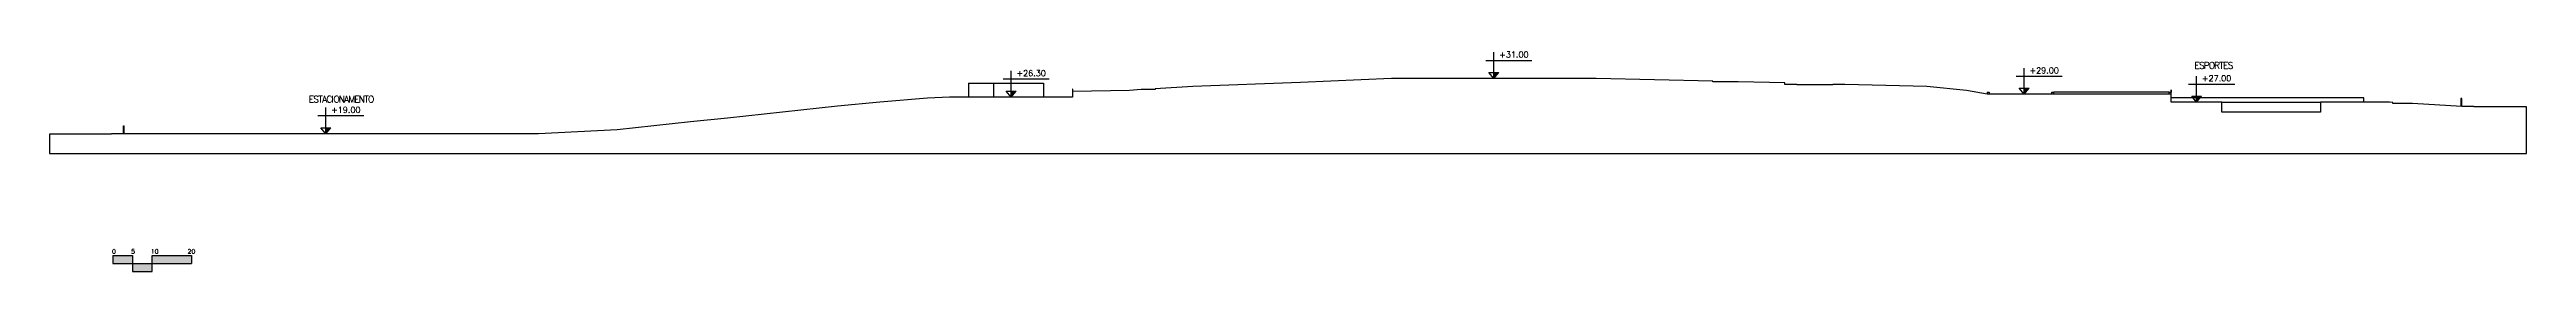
# Model space of a CAD drawing. Header units: millimetres. Extents: x 55520 to 96084, y -58491 to -49645.
# Drawn here: x 87900 to 88529, y -51301 to -51246 of the extents above; entities that cross this region are included whole.
import ezdxf
from ezdxf.enums import TextEntityAlignment as Align

# ---------------------------------------------------------------- set-up
doc = ezdxf.new("R2010")
doc.units = ezdxf.units.MM
for name, color, linetype in [('Alvenaria Corte', 30, 'Continuous'), ('Alvenaria Vista', 40, 'Continuous'), ('ARQ-SÍMBOLOS', 2, 'Continuous'), ('ARQ-TEXTO2', 2, 'Continuous'), ('Cinza', 9, 'Continuous'), ('Linha Fina', 100, 'Continuous'), ('Pilares', 181, 'Continuous'), ('VPORTS', 7, 'Continuous')]:
    doc.layers.add(name, color=color, linetype=linetype)
doc.styles.add('ROMANS', font='romans.shx')

# ---------------------------------------------------------------- blocks, each defined once
blk = doc.blocks.new('Nível_Fachada')
at = {"layer": 'ARQ-SÍMBOLOS'}
h = blk.add_hatch(color=1, dxfattribs=at)
h.dxf.hatch_style = 1
h.paths.add_polyline_path([(0.167, 0.202), (0, 0.202), (0, 0)])
at = {"layer": 'ARQ-SÍMBOLOS', "color": 1}
for p, q in [((0, 0), (0, 0.884)), ((-0.271, 0.613), (1.29, 0.613)), ((-0.167, 0.202), (0.167, 0.202)), ((0, 0), (-0.167, 0.202)), ((0, 0), (0.167, 0.202))]:
    blk.add_line(p, q, dxfattribs=at)
at = {"layer": 'ARQ-TEXTO2', "style": 'ROMANS'}
blk.add_attdef('NIVEL-ACABADO', text='', height=0.2, dxfattribs=at).set_placement((0.182, 0.647), align=Align.BOTTOM_LEFT)
blk = doc.blocks.new('Escala')
at = {"layer": 'Linha Fina'}
h = blk.add_hatch(color=256, dxfattribs=at)
h.dxf.hatch_style = 1
h.paths.add_polyline_path([(40663.48, -39178.74), (40663.48, -39180.74), (40673.48, -39180.74), (40673.48, -39178.74)])
h.paths.add_polyline_path([(40663.48, -39182.74), (40663.48, -39180.74), (40658.48, -39180.74), (40658.48, -39182.74)])
h.paths.add_polyline_path([(40658.48, -39180.74), (40658.48, -39178.74), (40653.48, -39178.74), (40653.48, -39180.74)])
for p, q in [((40653.48, -39178.74), (40658.48, -39178.74)), ((40653.48, -39178.74), (40653.48, -39180.74)), ((40658.48, -39178.74), (40658.48, -39180.74)), ((40663.48, -39180.74), (40663.48, -39178.74)), ((40663.48, -39178.74), (40673.48, -39178.74)), ((40673.48, -39178.74), (40673.48, -39180.74)), ((40653.48, -39180.74), (40673.48, -39180.74)), ((40658.48, -39180.74), (40658.48, -39182.74)), ((40658.48, -39182.74), (40663.48, -39182.74)), ((40663.48, -39182.74), (40663.48, -39180.74))]:
    blk.add_line(p, q, dxfattribs=at)
at = {"layer": 'ARQ-TEXTO2', "attachment_point": 1, "style": 'ROMANS'}
for s, insert, char_height in [('0', (40653.28, -39177.13), 1.12), ('5', (40658.15, -39177.13), 1.12), ('10', (40663.14, -39177.13), 1.125), ('20', (40672.49, -39177.13), 1.125)]:
    blk.add_mtext(s, dxfattribs=dict(at, insert=insert, char_height=char_height))

msp = doc.modelspace()

# ---------------------------------------------------------------- linework, layer by layer
at = {"layer": 'Alvenaria Corte'}
for p, q in [((88392.049, -51256.147), (88392.049, -51256.647)), ((88392.049, -51256.147), (88392.554, -51256.147)), ((88392.554, -51256.147), (88392.554, -51256.647)), ((88408.417, -51256.647), (88408.417, -51256.147)), ((88408.417, -51256.147), (88408.989, -51256.147)), ((88408.989, -51256.647), (88408.989, -51256.147)), ((88438.211, -51256.147), (88438.783, -51256.147)), ((88438.211, -51256.647), (88438.211, -51256.147)), ((88438.783, -51256.647), (88438.783, -51256.147)), ((88512.526, -51257.734), (88512.326, -51257.734)), ((88512.326, -51257.734), (88512.326, -51259.722)), ((88512.526, -51259.734), (88512.526, -51257.734)), ((87918.719, -51266.647), (87918.719, -51264.647)), ((87918.719, -51264.647), (87918.919, -51264.647)), ((87918.919, -51266.647), (87918.919, -51264.647))]:
    msp.add_line(p, q, dxfattribs=at)
at = {"layer": 'Alvenaria Vista'}
for p, q in [((88133.316, -51253.862), (88133.316, -51257.362)), ((88133.316, -51253.862), (88152.395, -51253.862)), ((88139.672, -51253.862), (88139.672, -51257.362)), ((88152.395, -51253.862), (88152.395, -51257.362))]:
    msp.add_line(p, q, dxfattribs=at)
at = {"layer": 'Cinza'}
for p, q in [((88438.211, -51256.147), (88408.989, -51256.147)), ((88487.598, -51257.547), (88438.783, -51257.547))]:
    msp.add_line(p, q, dxfattribs=at)
at = {"layer": 'Linha Fina'}
for p, q in [((88159.839, -51255.329), (88159.789, -51255.329)), ((88159.789, -51255.329), (88159.789, -51255.929)), ((88159.839, -51255.929), (88159.839, -51255.329)), ((88438.783, -51255.547), (88438.733, -51255.547)), ((88438.733, -51255.547), (88438.733, -51256.147)), ((88438.783, -51256.147), (88438.783, -51255.547)), ((88451.632, -51258.647), (88476.635, -51258.647)), ((88487.648, -51257.547), (88487.598, -51257.547)), ((88487.598, -51257.547), (88487.598, -51258.647)), ((88487.648, -51258.647), (88487.648, -51257.547))]:
    msp.add_line(p, q, dxfattribs=at)
at = {"layer": 'Pilares'}
msp.add_line((87915.717, -51266.647), (87915.717, -51266.747), dxfattribs=at)
msp.add_lwpolyline([(87899.976, -51271.647), (88528.973, -51271.647), (88528.973, -51259.834), (88515.581, -51259.834), (88515.581, -51259.734), (88512.526, -51259.734), (88500.042, -51258.993), (88495.03, -51258.993), (88495.03, -51258.695), (88494.219, -51258.647), (88487.648, -51258.647), (88476.635, -51258.647), (88476.635, -51261.147), (88451.632, -51261.147), (88451.632, -51258.647), (88438.783, -51258.647), (88438.783, -51256.647), (88392.049, -51256.647), (88386.787, -51255.647), (88376.728, -51254.647), (88355.891, -51254.126), (88352.837, -51254.126), (88352.837, -51254.226), (88343.682, -51254.226), (88343.682, -51254.126), (88340.631, -51254.126), (88340.631, -51253.744), (88336.781, -51253.647), (88328.827, -51253.467), (88322.375, -51253.467), (88322.375, -51253.32), (88292.748, -51252.647), (88240.771, -51252.647), (88217.656, -51253.647), (88190.325, -51254.647), (88180.734, -51255.244), (88180.734, -51255.464), (88177.188, -51255.464), (88174.251, -51255.647), (88159.789, -51255.929), (88159.789, -51257.362), (88128.522, -51257.362), (88122.914, -51257.647), (88110.814, -51258.647), (88100.114, -51259.647), (88090.779, -51260.647), (88081.444, -51261.647), (88072.109, -51262.647), (88062.774, -51263.647), (88053.438, -51264.647), (88044.103, -51265.647), (88024.103, -51266.647), (87918.719, -51266.647), (87915.717, -51266.647), (87915.717, -51266.747), (87899.976, -51266.747), (87899.976, -51271.647)], dxfattribs=at)

# ---------------------------------------------------------------- block references
at = {"layer": 'ARQ-SÍMBOLOS', "xscale": 7.5, "yscale": 7.5, "zscale": 7.5}
for p, values in [((88144.155, -51257.362), {'NIVEL-ACABADO': '+26.30'}), ((88266.76, -51252.647), {'NIVEL-ACABADO': '+31.00 '}), ((88401.405, -51256.647), {'NIVEL-ACABADO': '+29.00 '}), ((88445.208, -51258.647), {'NIVEL-ACABADO': '+27.00 '}), ((87970.118, -51266.647), {'NIVEL-ACABADO': '+19.00 '})]:
    msp.add_blockref('Nível_Fachada', p, dxfattribs=at).add_auto_attribs(values)
at = {"layer": 'VPORTS'}
msp.add_blockref('Escala', (47262.568, -12118.729), dxfattribs=at)

# ---------------------------------------------------------------- texts
at = {"layer": 'ARQ-TEXTO2', "char_height": 1.68413, "width": 14.22, "attachment_point": 1, "style": 'ROMANS'}
for s, insert in [('\\pi1.88518;{\\T0.85;ESPORTES}', (88442.746, -51248.476)), ('\\pi-1.84196;{\\T0.85;ESTACIONAMENTO}', (87967.656, -51257.055))]:
    msp.add_mtext(s, dxfattribs=dict(at, insert=insert))

doc.saveas('drawing.dxf')
